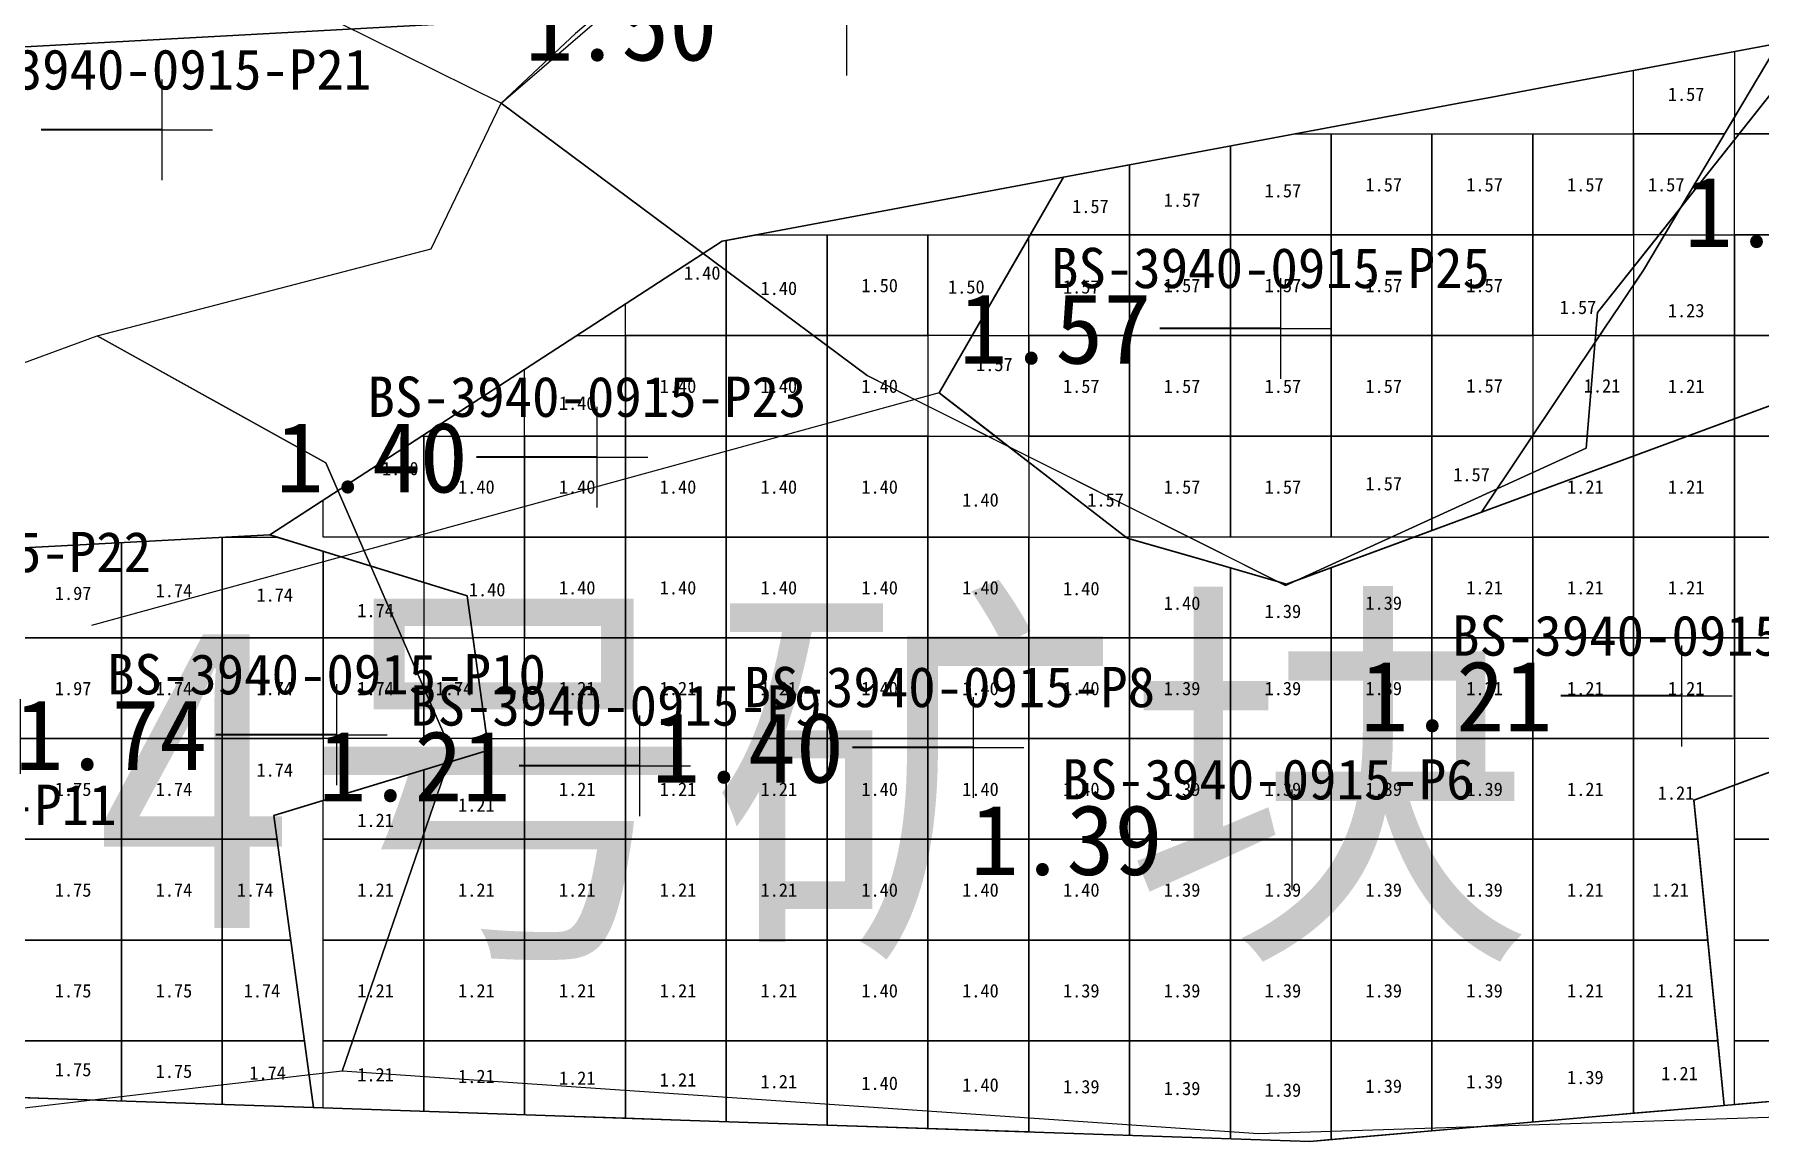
# Model space of a CAD drawing. Header units: metres. Extents: x 470000 to 470123, y 4349633 to 4349734.
# Drawn here: x 470027.06 to 470044.17, y 4349637.44 to 4349648.43 of the extents above; entities that cross this region are included whole.
import ezdxf

# ---------------------------------------------------------------- set-up
doc = ezdxf.new("R2010")
doc.units = ezdxf.units.M
for name, color, linetype in [('1.000-1.500', 5, 'Continuous'), ('1.500-3.000', 1, 'Continuous'), ('点', 7, 'Continuous'), ('爆区方格网', 7, 'Continuous'), ('综合图_历史矿块', 7, 'Continuous'), ('钻孔', 7, 'Continuous')]:
    doc.layers.add(name, color=color, linetype=linetype)
doc.styles.add('CN_TTF', font='simsunb.ttf')

msp = doc.modelspace()

# ---------------------------------------------------------------- linework, layer by layer
at = {"color": 7}
msp.add_line((470036.031, 4349644.87), (470027.624, 4349642.559), dxfattribs=at)
at = {"layer": '1.000-1.500', "color": 5, "lineweight": 30}
for points in [[(470047.13, 4349649.398), (470041.252, 4349649.079), (470040.729, 4349649.051), (470031.019, 4349648.524), (470029.629, 4349648.448), (470023.867, 4349648.136)], [(470044.76, 4349641.286), (470043.519, 4349640.828), (470043.819, 4349637.798), (470043.676, 4349637.785), (470042.736, 4349637.703), (470039.707, 4349637.439), (470036.978, 4349637.532), (470034.92, 4349637.602), (470034.136, 4349637.629), (470029.824, 4349637.776), (470029.431, 4349640.674), (470031.561, 4349641.322), (470031.398, 4349642.498), (470031.398, 4349642.498), (470031.349, 4349642.854), (470029.391, 4349643.461), (470033.878, 4349646.374), (470033.878, 4349646.374), (470037.266, 4349647.01), (470036.144, 4349645.066), (470036.031, 4349644.87), (470036.082, 4349644.831), (470037.896, 4349643.429), (470038.626, 4349643.218), (470038.695, 4349643.198), (470039.476, 4349642.971), (470040.635, 4349643.399), (470041.41, 4349643.685), (470042.626, 4349645.502), (470042.79, 4349645.747), (470043.018, 4349646.088), (470044.306, 4349648.251)]]:
    msp.add_lwpolyline(points, dxfattribs=at)
at = {"layer": '1.500-3.000', "color": 1, "lineweight": 30}
for points in [[(470044.958, 4349644.994), (470039.476, 4349642.971), (470039.476, 4349642.971), (470038.695, 4349643.198), (470037.896, 4349643.429), (470036.031, 4349644.87), (470037.266, 4349647.01), (470040.73, 4349647.659), (470041.17, 4349647.742), (470041.513, 4349647.806), (470042.246, 4349647.944), (470042.246, 4349647.944), (470053.489, 4349650.052)], [(470044.576, 4349637.864), (470043.819, 4349637.798), (470043.519, 4349640.828), (470044.76, 4349641.286)]]:
    msp.add_lwpolyline(points, dxfattribs=at)
msp.add_lwpolyline([(470015.19, 4349638.274), (470005.92, 4349639.91), (470016.308, 4349640.482), (470017.399, 4349640.542), (470023.195, 4349640.861), (470017.617, 4349642.837), (470023.694, 4349643.159), (470028.511, 4349643.414), (470029.391, 4349643.461), (470029.391, 4349643.461), (470031.349, 4349642.854), (470031.561, 4349641.322), (470029.431, 4349640.674), (470029.824, 4349637.776), (470028.846, 4349637.809), (470023.877, 4349637.978), (470017.404, 4349638.199), (470016.369, 4349638.234), (470015.19, 4349638.274)], close=True, dxfattribs=at)
at = {"layer": '点', "color": 138, "true_color": 0x004c4c}
for p, q in [((470035.116, 4349648.018), (470035.116, 4349649.018)), ((470028.325, 4349646.98), (470028.325, 4349647.98)), ((470027.825, 4349647.48), (470028.825, 4349647.48)), ((470039.421, 4349645.009), (470039.421, 4349646.009)), ((470038.921, 4349645.509), (470039.921, 4349645.509)), ((470032.641, 4349643.731), (470032.641, 4349644.731)), ((470032.141, 4349644.231), (470033.141, 4349644.231)), ((470043.399, 4349641.361), (470043.399, 4349642.361)), ((470030.057, 4349640.977), (470030.057, 4349641.977)), ((470036.372, 4349640.85), (470036.372, 4349641.85)), ((470042.899, 4349641.861), (470043.899, 4349641.861)), ((470033.064, 4349640.667), (470033.064, 4349641.667)), ((470029.557, 4349641.477), (470030.557, 4349641.477)), ((470035.872, 4349641.35), (470036.872, 4349641.35)), ((470032.564, 4349641.167), (470033.564, 4349641.167)), ((470039.532, 4349639.934), (470039.532, 4349640.934)), ((470039.032, 4349640.434), (470040.032, 4349640.434))]:
    msp.add_line(p, q, dxfattribs=at)
at = {"layer": '爆区方格网', "color": 5}
for points in [[(470044.92, 4349648.439), (470044.92, 4349647.439), (470043.92, 4349647.439), (470043.92, 4349647.603), (470044.306, 4349648.251), (470044.349, 4349648.338), (470044.888, 4349648.439), (470044.92, 4349648.439)], [(470043.92, 4349646.439), (470043.92, 4349647.439), (470044.92, 4349647.439), (470044.92, 4349646.439), (470043.92, 4349646.439)], [(470034.92, 4349646.439), (470034.92, 4349645.439), (470033.92, 4349645.439), (470033.92, 4349646.382), (470034.223, 4349646.439), (470034.92, 4349646.439)], [(470034.92, 4349645.439), (470034.92, 4349646.439), (470035.92, 4349646.439), (470035.92, 4349645.439), (470034.92, 4349645.439)], [(470035.92, 4349645.439), (470035.92, 4349646.439), (470036.92, 4349646.439), (470036.92, 4349646.41), (470036.36, 4349645.439), (470035.92, 4349645.439)], [(470043.92, 4349646.439), (470043.92, 4349645.439), (470042.92, 4349645.439), (470042.92, 4349645.942), (470043.018, 4349646.088), (470043.227, 4349646.439), (470043.92, 4349646.439)], [(470043.92, 4349645.439), (470043.92, 4349646.439), (470044.92, 4349646.439), (470044.92, 4349645.439), (470043.92, 4349645.439)], [(470033.92, 4349645.439), (470032.92, 4349645.439), (470032.92, 4349645.752), (470033.878, 4349646.374), (470033.878, 4349646.374), (470033.92, 4349646.382), (470033.92, 4349645.439)], [(470032.92, 4349645.439), (470032.92, 4349644.439), (470031.92, 4349644.439), (470031.92, 4349645.103), (470032.438, 4349645.439), (470032.92, 4349645.439)], [(470032.92, 4349644.439), (470032.92, 4349645.439), (470033.92, 4349645.439), (470033.92, 4349644.439), (470032.92, 4349644.439)], [(470033.92, 4349644.439), (470033.92, 4349645.439), (470034.92, 4349645.439), (470034.92, 4349644.439), (470033.92, 4349644.439)], [(470034.92, 4349644.439), (470034.92, 4349645.439), (470035.92, 4349645.439), (470035.92, 4349644.439), (470034.92, 4349644.439)], [(470042.92, 4349645.439), (470042.92, 4349644.439), (470041.92, 4349644.439), (470041.92, 4349644.447), (470042.584, 4349645.439), (470042.92, 4349645.439)], [(470042.92, 4349644.439), (470042.92, 4349645.439), (470043.92, 4349645.439), (470043.92, 4349644.439), (470042.92, 4349644.439)], [(470043.92, 4349644.439), (470043.92, 4349645.439), (470044.92, 4349645.439), (470044.92, 4349644.439), (470043.92, 4349644.439)], [(470030.92, 4349644.439), (470030.92, 4349643.439), (470029.92, 4349643.439), (470029.92, 4349643.804), (470030.898, 4349644.439), (470030.92, 4349644.439)], [(470030.92, 4349643.439), (470030.92, 4349644.439), (470031.92, 4349644.439), (470031.92, 4349643.439), (470030.92, 4349643.439)], [(470031.92, 4349643.439), (470031.92, 4349644.439), (470032.92, 4349644.439), (470032.92, 4349643.439), (470031.92, 4349643.439)], [(470032.92, 4349643.439), (470032.92, 4349644.439), (470033.92, 4349644.439), (470033.92, 4349643.439), (470032.92, 4349643.439)], [(470033.92, 4349643.439), (470033.92, 4349644.439), (470034.92, 4349644.439), (470034.92, 4349643.439), (470033.92, 4349643.439)], [(470034.92, 4349643.439), (470034.92, 4349644.439), (470035.92, 4349644.439), (470035.92, 4349643.439), (470034.92, 4349643.439)], [(470036.92, 4349643.439), (470035.92, 4349643.439), (470035.92, 4349644.439), (470036.589, 4349644.439), (470036.92, 4349644.183), (470036.92, 4349643.439)], [(470041.92, 4349643.439), (470041.92, 4349644.439), (470042.92, 4349644.439), (470042.92, 4349643.439), (470041.92, 4349643.439)], [(470042.92, 4349643.439), (470042.92, 4349644.439), (470043.92, 4349644.439), (470043.92, 4349643.439), (470042.92, 4349643.439)], [(470043.92, 4349643.439), (470043.92, 4349644.439), (470044.92, 4349644.439), (470044.92, 4349643.439), (470043.92, 4349643.439)], [(470030.92, 4349643.439), (470031.92, 4349643.439), (470031.92, 4349642.439), (470031.406, 4349642.439), (470031.398, 4349642.498), (470031.349, 4349642.854), (470030.92, 4349642.987), (470030.92, 4349643.439)], [(470031.92, 4349642.439), (470031.92, 4349643.439), (470032.92, 4349643.439), (470032.92, 4349642.439), (470031.92, 4349642.439)], [(470032.92, 4349642.439), (470032.92, 4349643.439), (470033.92, 4349643.439), (470033.92, 4349642.439), (470032.92, 4349642.439)], [(470033.92, 4349642.439), (470033.92, 4349643.439), (470034.92, 4349643.439), (470034.92, 4349642.439), (470033.92, 4349642.439)], [(470034.92, 4349642.439), (470034.92, 4349643.439), (470035.92, 4349643.439), (470035.92, 4349642.439), (470034.92, 4349642.439)], [(470035.92, 4349642.439), (470035.92, 4349643.439), (470036.92, 4349643.439), (470036.92, 4349642.439), (470035.92, 4349642.439)], [(470037.92, 4349642.439), (470036.92, 4349642.439), (470036.92, 4349643.439), (470037.884, 4349643.439), (470037.896, 4349643.429), (470037.92, 4349643.423), (470037.92, 4349642.439)], [(470038.92, 4349642.439), (470037.92, 4349642.439), (470037.92, 4349643.423), (470038.626, 4349643.218), (470038.695, 4349643.198), (470038.92, 4349643.133), (470038.92, 4349642.439)], [(470040.92, 4349643.439), (470040.92, 4349642.439), (470039.92, 4349642.439), (470039.92, 4349643.135), (470040.635, 4349643.399), (470040.744, 4349643.439), (470040.92, 4349643.439)], [(470040.92, 4349642.439), (470040.92, 4349643.439), (470041.92, 4349643.439), (470041.92, 4349642.439), (470040.92, 4349642.439)], [(470041.92, 4349642.439), (470041.92, 4349643.439), (470042.92, 4349643.439), (470042.92, 4349642.439), (470041.92, 4349642.439)], [(470042.92, 4349642.439), (470042.92, 4349643.439), (470043.92, 4349643.439), (470043.92, 4349642.439), (470042.92, 4349642.439)], [(470043.92, 4349642.439), (470043.92, 4349643.439), (470044.92, 4349643.439), (470044.92, 4349642.439), (470043.92, 4349642.439)], [(470039.92, 4349642.439), (470038.92, 4349642.439), (470038.92, 4349643.133), (470039.476, 4349642.971), (470039.92, 4349643.135), (470039.92, 4349642.439)], [(470031.92, 4349641.439), (470031.92, 4349642.439), (470032.92, 4349642.439), (470032.92, 4349641.439), (470031.92, 4349641.439)], [(470032.92, 4349641.439), (470032.92, 4349642.439), (470033.92, 4349642.439), (470033.92, 4349641.439), (470032.92, 4349641.439)], [(470033.92, 4349641.439), (470033.92, 4349642.439), (470034.92, 4349642.439), (470034.92, 4349641.439), (470033.92, 4349641.439)], [(470034.92, 4349641.439), (470034.92, 4349642.439), (470035.92, 4349642.439), (470035.92, 4349641.439), (470034.92, 4349641.439)], [(470035.92, 4349641.439), (470035.92, 4349642.439), (470036.92, 4349642.439), (470036.92, 4349641.439), (470035.92, 4349641.439)], [(470036.92, 4349641.439), (470036.92, 4349642.439), (470037.92, 4349642.439), (470037.92, 4349641.439), (470036.92, 4349641.439)], [(470037.92, 4349641.439), (470037.92, 4349642.439), (470038.92, 4349642.439), (470038.92, 4349641.439), (470037.92, 4349641.439)], [(470038.92, 4349641.439), (470038.92, 4349642.439), (470039.92, 4349642.439), (470039.92, 4349641.439), (470038.92, 4349641.439)], [(470039.92, 4349641.439), (470039.92, 4349642.439), (470040.92, 4349642.439), (470040.92, 4349641.439), (470039.92, 4349641.439)], [(470040.92, 4349641.439), (470040.92, 4349642.439), (470041.92, 4349642.439), (470041.92, 4349641.439), (470040.92, 4349641.439)], [(470041.92, 4349641.439), (470041.92, 4349642.439), (470042.92, 4349642.439), (470042.92, 4349641.439), (470041.92, 4349641.439)], [(470042.92, 4349641.439), (470042.92, 4349642.439), (470043.92, 4349642.439), (470043.92, 4349641.439), (470042.92, 4349641.439)], [(470043.92, 4349641.439), (470043.92, 4349642.439), (470044.92, 4349642.439), (470044.92, 4349641.439), (470043.92, 4349641.439)], [(470031.92, 4349641.439), (470031.92, 4349640.439), (470030.92, 4349640.439), (470030.92, 4349641.127), (470031.561, 4349641.322), (470031.544, 4349641.439), (470031.92, 4349641.439)], [(470031.92, 4349640.439), (470031.92, 4349641.439), (470032.92, 4349641.439), (470032.92, 4349640.439), (470031.92, 4349640.439)], [(470032.92, 4349640.439), (470032.92, 4349641.439), (470033.92, 4349641.439), (470033.92, 4349640.439), (470032.92, 4349640.439)], [(470033.92, 4349640.439), (470033.92, 4349641.439), (470034.92, 4349641.439), (470034.92, 4349640.439), (470033.92, 4349640.439)], [(470034.92, 4349640.439), (470034.92, 4349641.439), (470035.92, 4349641.439), (470035.92, 4349640.439), (470034.92, 4349640.439)], [(470035.92, 4349640.439), (470035.92, 4349641.439), (470036.92, 4349641.439), (470036.92, 4349640.439), (470035.92, 4349640.439)], [(470036.92, 4349640.439), (470036.92, 4349641.439), (470037.92, 4349641.439), (470037.92, 4349640.439), (470036.92, 4349640.439)], [(470037.92, 4349640.439), (470037.92, 4349641.439), (470038.92, 4349641.439), (470038.92, 4349640.439), (470037.92, 4349640.439)], [(470038.92, 4349640.439), (470038.92, 4349641.439), (470039.92, 4349641.439), (470039.92, 4349640.439), (470038.92, 4349640.439)], [(470039.92, 4349640.439), (470039.92, 4349641.439), (470040.92, 4349641.439), (470040.92, 4349640.439), (470039.92, 4349640.439)], [(470040.92, 4349640.439), (470040.92, 4349641.439), (470041.92, 4349641.439), (470041.92, 4349640.439), (470040.92, 4349640.439)], [(470041.92, 4349640.439), (470041.92, 4349641.439), (470042.92, 4349641.439), (470042.92, 4349640.439), (470041.92, 4349640.439)], [(470042.92, 4349640.439), (470042.92, 4349641.439), (470043.92, 4349641.439), (470043.92, 4349640.976), (470043.519, 4349640.828), (470043.558, 4349640.439), (470042.92, 4349640.439)], [(470030.92, 4349640.439), (470029.92, 4349640.439), (470029.92, 4349640.823), (470030.92, 4349641.127), (470030.92, 4349640.439)], [(470029.92, 4349639.439), (470029.92, 4349640.439), (470030.92, 4349640.439), (470030.92, 4349639.439), (470029.92, 4349639.439)], [(470030.92, 4349639.439), (470030.92, 4349640.439), (470031.92, 4349640.439), (470031.92, 4349639.439), (470030.92, 4349639.439)], [(470031.92, 4349639.439), (470031.92, 4349640.439), (470032.92, 4349640.439), (470032.92, 4349639.439), (470031.92, 4349639.439)], [(470032.92, 4349639.439), (470032.92, 4349640.439), (470033.92, 4349640.439), (470033.92, 4349639.439), (470032.92, 4349639.439)], [(470033.92, 4349639.439), (470033.92, 4349640.439), (470034.92, 4349640.439), (470034.92, 4349639.439), (470033.92, 4349639.439)], [(470034.92, 4349639.439), (470034.92, 4349640.439), (470035.92, 4349640.439), (470035.92, 4349639.439), (470034.92, 4349639.439)], [(470035.92, 4349639.439), (470035.92, 4349640.439), (470036.92, 4349640.439), (470036.92, 4349639.439), (470035.92, 4349639.439)], [(470036.92, 4349639.439), (470036.92, 4349640.439), (470037.92, 4349640.439), (470037.92, 4349639.439), (470036.92, 4349639.439)], [(470037.92, 4349639.439), (470037.92, 4349640.439), (470038.92, 4349640.439), (470038.92, 4349639.439), (470037.92, 4349639.439)], [(470038.92, 4349639.439), (470038.92, 4349640.439), (470039.92, 4349640.439), (470039.92, 4349639.439), (470038.92, 4349639.439)], [(470039.92, 4349639.439), (470039.92, 4349640.439), (470040.92, 4349640.439), (470040.92, 4349639.439), (470039.92, 4349639.439)], [(470040.92, 4349639.439), (470040.92, 4349640.439), (470041.92, 4349640.439), (470041.92, 4349639.439), (470040.92, 4349639.439)], [(470041.92, 4349639.439), (470041.92, 4349640.439), (470042.92, 4349640.439), (470042.92, 4349639.439), (470041.92, 4349639.439)], [(470042.92, 4349639.439), (470042.92, 4349640.439), (470043.558, 4349640.439), (470043.657, 4349639.439), (470042.92, 4349639.439)], [(470029.92, 4349638.439), (470029.92, 4349639.439), (470030.92, 4349639.439), (470030.92, 4349638.439), (470029.92, 4349638.439)], [(470030.92, 4349638.439), (470030.92, 4349639.439), (470031.92, 4349639.439), (470031.92, 4349638.439), (470030.92, 4349638.439)], [(470031.92, 4349638.439), (470031.92, 4349639.439), (470032.92, 4349639.439), (470032.92, 4349638.439), (470031.92, 4349638.439)], [(470032.92, 4349638.439), (470032.92, 4349639.439), (470033.92, 4349639.439), (470033.92, 4349638.439), (470032.92, 4349638.439)], [(470033.92, 4349638.439), (470033.92, 4349639.439), (470034.92, 4349639.439), (470034.92, 4349638.439), (470033.92, 4349638.439)], [(470034.92, 4349638.439), (470034.92, 4349639.439), (470035.92, 4349639.439), (470035.92, 4349638.439), (470034.92, 4349638.439)], [(470035.92, 4349638.439), (470035.92, 4349639.439), (470036.92, 4349639.439), (470036.92, 4349638.439), (470035.92, 4349638.439)], [(470036.92, 4349638.439), (470036.92, 4349639.439), (470037.92, 4349639.439), (470037.92, 4349638.439), (470036.92, 4349638.439)], [(470037.92, 4349638.439), (470037.92, 4349639.439), (470038.92, 4349639.439), (470038.92, 4349638.439), (470037.92, 4349638.439)], [(470038.92, 4349638.439), (470038.92, 4349639.439), (470039.92, 4349639.439), (470039.92, 4349638.439), (470038.92, 4349638.439)], [(470039.92, 4349638.439), (470039.92, 4349639.439), (470040.92, 4349639.439), (470040.92, 4349638.439), (470039.92, 4349638.439)], [(470040.92, 4349638.439), (470040.92, 4349639.439), (470041.92, 4349639.439), (470041.92, 4349638.439), (470040.92, 4349638.439)], [(470041.92, 4349638.439), (470041.92, 4349639.439), (470042.92, 4349639.439), (470042.92, 4349638.439), (470041.92, 4349638.439)], [(470042.92, 4349638.439), (470042.92, 4349639.439), (470043.657, 4349639.439), (470043.756, 4349638.439), (470042.92, 4349638.439)], [(470029.92, 4349638.439), (470030.92, 4349638.439), (470030.92, 4349637.738), (470029.92, 4349637.772), (470029.92, 4349638.439)], [(470030.92, 4349638.439), (470031.92, 4349638.439), (470031.92, 4349637.704), (470030.92, 4349637.738), (470030.92, 4349638.439)], [(470031.92, 4349638.439), (470032.92, 4349638.439), (470032.92, 4349637.67), (470031.92, 4349637.704), (470031.92, 4349638.439)], [(470032.92, 4349638.439), (470033.92, 4349638.439), (470033.92, 4349637.636), (470032.92, 4349637.67), (470032.92, 4349638.439)], [(470033.92, 4349638.439), (470034.92, 4349638.439), (470034.92, 4349637.602), (470034.136, 4349637.629), (470033.92, 4349637.636), (470033.92, 4349638.439)], [(470034.92, 4349638.439), (470035.92, 4349638.439), (470035.92, 4349637.568), (470034.92, 4349637.602), (470034.92, 4349637.602), (470034.92, 4349638.439)], [(470035.92, 4349638.439), (470036.92, 4349638.439), (470036.92, 4349637.534), (470035.92, 4349637.568), (470035.92, 4349638.439)], [(470036.92, 4349638.439), (470037.92, 4349638.439), (470037.92, 4349637.5), (470036.978, 4349637.532), (470036.92, 4349637.534), (470036.92, 4349638.439)], [(470037.92, 4349638.439), (470038.92, 4349638.439), (470038.92, 4349637.466), (470037.92, 4349637.5), (470037.92, 4349638.439)], [(470038.92, 4349638.439), (470039.92, 4349638.439), (470039.92, 4349637.458), (470039.707, 4349637.439), (470038.92, 4349637.466), (470038.92, 4349638.439)], [(470039.92, 4349638.439), (470040.92, 4349638.439), (470040.92, 4349637.545), (470039.92, 4349637.458), (470039.92, 4349638.439)], [(470040.92, 4349638.439), (470041.92, 4349638.439), (470041.92, 4349637.632), (470040.92, 4349637.545), (470040.92, 4349638.439)], [(470041.92, 4349638.439), (470042.92, 4349638.439), (470042.92, 4349637.719), (470042.736, 4349637.703), (470041.92, 4349637.632), (470041.92, 4349638.439)], [(470042.92, 4349638.439), (470043.756, 4349638.439), (470043.819, 4349637.798), (470043.676, 4349637.785), (470042.92, 4349637.719), (470042.92, 4349638.439)]]:
    msp.add_lwpolyline(points, close=True, dxfattribs=at)
at = {"layer": '爆区方格网', "color": 1}
for points in [[(470043.92, 4349647.603), (470043.823, 4349647.439), (470042.92, 4349647.439), (470042.92, 4349648.07), (470043.92, 4349648.258), (470043.92, 4349647.603)], [(470038.92, 4349646.439), (470037.92, 4349646.439), (470037.92, 4349647.132), (470038.92, 4349647.32), (470038.92, 4349646.439)], [(470039.92, 4349647.439), (470039.92, 4349646.439), (470038.92, 4349646.439), (470038.92, 4349647.32), (470039.556, 4349647.439), (470039.92, 4349647.439)], [(470039.92, 4349646.439), (470039.92, 4349647.439), (470040.92, 4349647.439), (470040.92, 4349646.439), (470039.92, 4349646.439)], [(470040.92, 4349646.439), (470040.92, 4349647.439), (470041.92, 4349647.439), (470041.92, 4349646.439), (470040.92, 4349646.439)], [(470041.92, 4349646.439), (470041.92, 4349647.439), (470042.92, 4349647.439), (470042.92, 4349646.439), (470041.92, 4349646.439)], [(470042.92, 4349646.439), (470042.92, 4349647.439), (470043.823, 4349647.439), (470043.227, 4349646.439), (470042.92, 4349646.439)], [(470037.92, 4349646.439), (470036.937, 4349646.439), (470037.266, 4349647.01), (470037.92, 4349647.132), (470037.92, 4349646.439)], [(470037.92, 4349646.439), (470037.92, 4349645.439), (470036.92, 4349645.439), (470036.92, 4349646.41), (470036.937, 4349646.439), (470037.92, 4349646.439)], [(470037.92, 4349645.439), (470037.92, 4349646.439), (470038.92, 4349646.439), (470038.92, 4349645.439), (470037.92, 4349645.439)], [(470038.92, 4349645.439), (470038.92, 4349646.439), (470039.92, 4349646.439), (470039.92, 4349645.439), (470038.92, 4349645.439)], [(470039.92, 4349645.439), (470039.92, 4349646.439), (470040.92, 4349646.439), (470040.92, 4349645.439), (470039.92, 4349645.439)], [(470040.92, 4349645.439), (470040.92, 4349646.439), (470041.92, 4349646.439), (470041.92, 4349645.439), (470040.92, 4349645.439)], [(470041.92, 4349645.439), (470041.92, 4349646.439), (470042.92, 4349646.439), (470042.92, 4349645.942), (470042.626, 4349645.502), (470042.584, 4349645.439), (470041.92, 4349645.439)], [(470036.92, 4349645.439), (470036.92, 4349644.439), (470036.589, 4349644.439), (470036.031, 4349644.87), (470036.36, 4349645.439), (470036.92, 4349645.439)], [(470036.92, 4349644.439), (470036.92, 4349645.439), (470037.92, 4349645.439), (470037.92, 4349644.439), (470036.92, 4349644.439)], [(470037.92, 4349644.439), (470037.92, 4349645.439), (470038.92, 4349645.439), (470038.92, 4349644.439), (470037.92, 4349644.439)], [(470038.92, 4349644.439), (470038.92, 4349645.439), (470039.92, 4349645.439), (470039.92, 4349644.439), (470038.92, 4349644.439)], [(470039.92, 4349644.439), (470039.92, 4349645.439), (470040.92, 4349645.439), (470040.92, 4349644.439), (470039.92, 4349644.439)], [(470040.92, 4349644.439), (470040.92, 4349645.439), (470041.92, 4349645.439), (470041.92, 4349644.447), (470041.915, 4349644.439), (470040.92, 4349644.439)], [(470036.92, 4349644.439), (470037.92, 4349644.439), (470037.92, 4349643.439), (470037.884, 4349643.439), (470036.92, 4349644.183), (470036.92, 4349644.439)], [(470037.92, 4349643.439), (470037.92, 4349644.439), (470038.92, 4349644.439), (470038.92, 4349643.439), (470037.92, 4349643.439)], [(470038.92, 4349643.439), (470038.92, 4349644.439), (470039.92, 4349644.439), (470039.92, 4349643.439), (470038.92, 4349643.439)], [(470039.92, 4349643.439), (470039.92, 4349644.439), (470040.92, 4349644.439), (470040.92, 4349643.504), (470040.744, 4349643.439), (470039.92, 4349643.439)], [(470040.92, 4349644.439), (470041.915, 4349644.439), (470041.41, 4349643.685), (470040.92, 4349643.504), (470040.92, 4349644.439)], [(470027.92, 4349642.439), (470026.92, 4349642.439), (470026.92, 4349643.33), (470027.92, 4349643.383), (470027.92, 4349642.439)], [(470028.92, 4349642.439), (470027.92, 4349642.439), (470027.92, 4349643.383), (470028.511, 4349643.414), (470028.92, 4349643.436), (470028.92, 4349642.439)], [(470029.92, 4349642.439), (470028.92, 4349642.439), (470028.92, 4349643.436), (470028.988, 4349643.439), (470029.46, 4349643.439), (470029.92, 4349643.297), (470029.92, 4349642.439)], [(470030.92, 4349642.439), (470029.92, 4349642.439), (470029.92, 4349643.297), (470030.92, 4349642.987), (470030.92, 4349642.439)], [(470026.92, 4349641.439), (470026.92, 4349642.439), (470027.92, 4349642.439), (470027.92, 4349641.439), (470026.92, 4349641.439)], [(470027.92, 4349641.439), (470027.92, 4349642.439), (470028.92, 4349642.439), (470028.92, 4349641.439), (470027.92, 4349641.439)], [(470028.92, 4349641.439), (470028.92, 4349642.439), (470029.92, 4349642.439), (470029.92, 4349641.439), (470028.92, 4349641.439)], [(470029.92, 4349641.439), (470029.92, 4349642.439), (470030.92, 4349642.439), (470030.92, 4349641.439), (470029.92, 4349641.439)], [(470030.92, 4349641.439), (470030.92, 4349642.439), (470031.406, 4349642.439), (470031.544, 4349641.439), (470030.92, 4349641.439)], [(470026.92, 4349640.439), (470026.92, 4349641.439), (470027.92, 4349641.439), (470027.92, 4349640.439), (470026.92, 4349640.439)], [(470027.92, 4349640.439), (470027.92, 4349641.439), (470028.92, 4349641.439), (470028.92, 4349640.439), (470027.92, 4349640.439)], [(470028.92, 4349640.439), (470028.92, 4349641.439), (470029.92, 4349641.439), (470029.92, 4349640.823), (470029.431, 4349640.674), (470029.463, 4349640.439), (470028.92, 4349640.439)], [(470044.92, 4349640.439), (470043.92, 4349640.439), (470043.92, 4349640.976), (470044.92, 4349641.345), (470044.92, 4349640.439)], [(470026.92, 4349639.439), (470026.92, 4349640.439), (470027.92, 4349640.439), (470027.92, 4349639.439), (470026.92, 4349639.439)], [(470027.92, 4349639.439), (470027.92, 4349640.439), (470028.92, 4349640.439), (470028.92, 4349639.439), (470027.92, 4349639.439)], [(470028.92, 4349639.439), (470028.92, 4349640.439), (470029.463, 4349640.439), (470029.599, 4349639.439), (470028.92, 4349639.439)], [(470043.92, 4349639.439), (470043.92, 4349640.439), (470044.92, 4349640.439), (470044.92, 4349639.439), (470043.92, 4349639.439)], [(470026.92, 4349638.439), (470026.92, 4349639.439), (470027.92, 4349639.439), (470027.92, 4349638.439), (470026.92, 4349638.439)], [(470027.92, 4349638.439), (470027.92, 4349639.439), (470028.92, 4349639.439), (470028.92, 4349638.439), (470027.92, 4349638.439)], [(470028.92, 4349638.439), (470028.92, 4349639.439), (470029.599, 4349639.439), (470029.734, 4349638.439), (470028.92, 4349638.439)], [(470043.92, 4349638.439), (470043.92, 4349639.439), (470044.92, 4349639.439), (470044.92, 4349638.439), (470043.92, 4349638.439)], [(470026.92, 4349638.439), (470027.92, 4349638.439), (470027.92, 4349637.841), (470026.92, 4349637.875), (470026.92, 4349638.439)], [(470027.92, 4349638.439), (470028.92, 4349638.439), (470028.92, 4349637.807), (470028.846, 4349637.809), (470027.92, 4349637.841), (470027.92, 4349638.439)], [(470028.92, 4349638.439), (470029.734, 4349638.439), (470029.824, 4349637.776), (470028.92, 4349637.807), (470028.92, 4349638.439)], [(470043.92, 4349638.439), (470044.92, 4349638.439), (470044.92, 4349637.894), (470043.92, 4349637.807), (470043.92, 4349638.439)]]:
    msp.add_lwpolyline(points, close=True, dxfattribs=at)
at = {"layer": '综合图_历史矿块', "color": 9}
for points in [[(470000.618, 4349644.028), (470003.474, 4349646.45), (470006.69, 4349647.902), (470017.277, 4349652.328), (470025.068, 4349654.87), (470031.336, 4349656.433), (470040.661, 4349658.519), (470041.308, 4349654.163), (470042.09, 4349652.708), (470035.13, 4349650.711), (470032.425, 4349648.437), (470031.686, 4349647.744), (470028.158, 4349649.496), (470024.15, 4349646.879), (470026.249, 4349644.911), (470023.219, 4349642.756), (470021.897, 4349640.896), (470020.866, 4349638.2), (470011.725, 4349638.697), (470006.746, 4349640.564), (470003.426, 4349640.811), (470000.618, 4349644.028)], [(470045.096, 4349650.012), (470044.736, 4349648.414), (470043.047, 4349646.28), (470042.562, 4349645.668), (470042.451, 4349644.322), (470039.466, 4349642.957), (470035.741, 4349644.828), (470035.317, 4349645.041), (470031.686, 4349647.744), (470035.13, 4349650.711), (470038.1, 4349651.563), (470042.09, 4349652.708), (470045.096, 4349650.012)], [(470028.923, 4349644.745), (470029.949, 4349644.176), (470031.197, 4349641.303), (470030.11, 4349638.139), (470028.793, 4349637.985), (470025.85, 4349637.642), (470023.853, 4349637.865), (470020.866, 4349638.2), (470021.897, 4349640.896), (470023.219, 4349642.756), (470023.722, 4349643.113), (470026.249, 4349644.911), (470027.679, 4349645.435), (470028.923, 4349644.745)]]:
    msp.add_lwpolyline(points, close=True, dxfattribs=at)
msp.add_lwpolyline([(470044.567, 4349637.688), (470039.199, 4349637.514), (470030.11, 4349638.139), (470031.197, 4349641.303), (470029.949, 4349644.176), (470027.679, 4349645.435), (470027.679, 4349645.435), (470030.993, 4349646.298), (470031.686, 4349647.744), (470035.317, 4349645.041), (470039.466, 4349642.957), (470042.451, 4349644.322), (470042.562, 4349645.668), (470044.736, 4349648.414)], dxfattribs=at)
at = {"layer": '钻孔', "color": 8, "lineweight": 35}
msp.add_line((470028.325, 4349647.48), (470027.125, 4349647.48), dxfattribs=at)
at = {"layer": '钻孔', "color": 1, "lineweight": 35}
for p, q in [((470039.421, 4349645.509), (470038.221, 4349645.509)), ((470030.057, 4349641.477), (470028.857, 4349641.477))]:
    msp.add_line(p, q, dxfattribs=at)
at = {"layer": '钻孔', "color": 5, "lineweight": 35}
for p, q in [((470032.641, 4349644.231), (470031.441, 4349644.231)), ((470043.399, 4349641.861), (470042.199, 4349641.861)), ((470036.372, 4349641.35), (470035.172, 4349641.35)), ((470033.064, 4349641.167), (470031.864, 4349641.167)), ((470039.532, 4349640.434), (470038.332, 4349640.434))]:
    msp.add_line(p, q, dxfattribs=at)

# ---------------------------------------------------------------- texts
at = {"color": 1, "style": 'CN_TTF'}
for s, p in [('1.57', (470043.26, 4349647.767)), ('1.57', (470039.26, 4349646.81)), ('1.57', (470040.26, 4349646.869)), ('1.57', (470041.26, 4349646.869)), ('1.57', (470042.26, 4349646.869)), ('1.57', (470043.062, 4349646.869)), ('1.57', (470037.351, 4349646.654)), ('1.57', (470038.26, 4349646.716)), ('1.57', (470037.26, 4349645.855)), ('1.57', (470038.26, 4349645.869)), ('1.57', (470039.26, 4349645.869)), ('1.57', (470040.26, 4349645.869)), ('1.57', (470041.26, 4349645.869)), ('1.57', (470042.187, 4349645.652)), ('1.57', (470036.398, 4349645.085)), ('1.57', (470037.26, 4349644.869)), ('1.57', (470038.26, 4349644.869)), ('1.57', (470039.26, 4349644.869)), ('1.57', (470040.26, 4349644.869)), ('1.57', (470041.26, 4349644.873)), ('1.57', (470040.26, 4349643.902)), ('1.57', (470041.131, 4349643.992)), ('1.57', (470037.501, 4349643.741)), ('1.57', (470038.26, 4349643.869)), ('1.57', (470039.26, 4349643.869)), ('1.97', (470027.26, 4349642.814)), ('1.74', (470028.26, 4349642.841)), ('1.74', (470029.26, 4349642.798)), ('1.74', (470030.26, 4349642.643)), ('1.97', (470027.26, 4349641.869)), ('1.74', (470028.26, 4349641.869)), ('1.74', (470029.26, 4349641.869)), ('1.74', (470030.26, 4349641.869)), ('1.74', (470031.038, 4349641.869)), ('1.74', (470029.26, 4349641.061)), ('1.75', (470027.26, 4349640.869)), ('1.74', (470028.26, 4349640.869)), ('1.75', (470027.26, 4349639.869)), ('1.74', (470028.26, 4349639.869)), ('1.74', (470029.065, 4349639.869)), ('1.75', (470027.26, 4349638.869)), ('1.75', (470028.26, 4349638.869)), ('1.74', (470029.133, 4349638.869)), ('1.75', (470027.26, 4349638.087)), ('1.75', (470028.26, 4349638.07)), ('1.74', (470029.189, 4349638.053))]:
    msp.add_text(s, height=0.1333, dxfattribs=at).set_placement(p)
at = {"color": 5, "style": 'CN_TTF'}
for s, p in [('1.40', (470033.5, 4349645.993)), ('1.40', (470034.26, 4349645.841)), ('1.50', (470035.26, 4349645.869)), ('1.50', (470036.12, 4349645.855)), ('1.23', (470043.26, 4349645.62)), ('1.40', (470033.26, 4349644.869)), ('1.40', (470034.26, 4349644.869)), ('1.40', (470035.26, 4349644.869)), ('1.21', (470042.426, 4349644.873)), ('1.21', (470043.26, 4349644.869)), ('1.40', (470032.26, 4349644.701)), ('1.40', (470030.505, 4349644.052)), ('1.40', (470031.26, 4349643.869)), ('1.40', (470032.26, 4349643.869)), ('1.40', (470033.26, 4349643.869)), ('1.40', (470034.26, 4349643.869)), ('1.40', (470035.26, 4349643.869)), ('1.40', (470036.26, 4349643.741)), ('1.21', (470042.26, 4349643.869)), ('1.21', (470043.26, 4349643.869)), ('1.40', (470032.26, 4349642.869)), ('1.40', (470033.26, 4349642.869)), ('1.40', (470034.26, 4349642.869)), ('1.40', (470035.26, 4349642.869)), ('1.40', (470036.26, 4349642.869)), ('1.21', (470041.26, 4349642.869)), ('1.21', (470042.26, 4349642.869)), ('1.21', (470043.26, 4349642.869)), ('1.40', (470031.367, 4349642.85)), ('1.40', (470037.26, 4349642.861)), ('1.40', (470038.26, 4349642.716)), ('1.39', (470040.26, 4349642.717)), ('1.39', (470039.26, 4349642.635)), ('1.21', (470032.26, 4349641.869)), ('1.21', (470033.26, 4349641.869)), ('1.21', (470034.26, 4349641.869)), ('1.40', (470035.26, 4349641.869)), ('1.40', (470036.26, 4349641.869)), ('1.40', (470037.26, 4349641.869)), ('1.39', (470038.26, 4349641.869)), ('1.39', (470039.26, 4349641.869)), ('1.39', (470040.26, 4349641.869)), ('1.21', (470041.26, 4349641.869)), ('1.21', (470042.26, 4349641.869)), ('1.21', (470043.26, 4349641.869)), ('1.21', (470032.26, 4349640.869)), ('1.21', (470033.26, 4349640.869)), ('1.21', (470034.26, 4349640.869)), ('1.40', (470035.26, 4349640.869)), ('1.40', (470036.26, 4349640.869)), ('1.40', (470037.26, 4349640.869)), ('1.39', (470038.26, 4349640.869)), ('1.39', (470039.26, 4349640.869)), ('1.39', (470040.26, 4349640.869)), ('1.39', (470041.26, 4349640.869)), ('1.21', (470042.26, 4349640.869)), ('1.21', (470043.16, 4349640.832)), ('1.21', (470031.26, 4349640.713)), ('1.21', (470030.26, 4349640.561)), ('1.21', (470030.26, 4349639.869)), ('1.21', (470031.26, 4349639.869)), ('1.21', (470032.26, 4349639.869)), ('1.21', (470033.26, 4349639.869)), ('1.21', (470034.26, 4349639.869)), ('1.40', (470035.26, 4349639.869)), ('1.40', (470036.26, 4349639.869)), ('1.40', (470037.26, 4349639.869)), ('1.39', (470038.26, 4349639.869)), ('1.39', (470039.26, 4349639.869)), ('1.39', (470040.26, 4349639.869)), ('1.39', (470041.26, 4349639.869)), ('1.21', (470042.26, 4349639.869)), ('1.21', (470043.104, 4349639.869)), ('1.21', (470030.26, 4349638.869)), ('1.21', (470031.26, 4349638.869)), ('1.21', (470032.26, 4349638.869)), ('1.21', (470033.26, 4349638.869)), ('1.21', (470034.26, 4349638.869)), ('1.40', (470035.26, 4349638.869)), ('1.40', (470036.26, 4349638.869)), ('1.39', (470037.26, 4349638.869)), ('1.39', (470038.26, 4349638.869)), ('1.39', (470039.26, 4349638.869)), ('1.39', (470040.26, 4349638.869)), ('1.39', (470041.26, 4349638.869)), ('1.21', (470042.26, 4349638.869)), ('1.21', (470043.153, 4349638.869)), ('1.21', (470030.26, 4349638.036)), ('1.21', (470031.26, 4349638.019)), ('1.21', (470032.26, 4349638.002)), ('1.21', (470033.26, 4349637.985)), ('1.21', (470034.26, 4349637.968)), ('1.40', (470035.26, 4349637.951)), ('1.40', (470036.26, 4349637.934)), ('1.39', (470037.26, 4349637.917)), ('1.39', (470040.26, 4349637.922)), ('1.39', (470041.26, 4349637.966)), ('1.39', (470042.26, 4349638.009)), ('1.21', (470043.194, 4349638.048)), ('1.39', (470038.26, 4349637.9)), ('1.39', (470039.26, 4349637.883))]:
    msp.add_text(s, height=0.1333, dxfattribs=at).set_placement(p)
at = {"insert": (470027.624, 4349642.559), "char_height": 3, "attachment_point": 1, "style": 'CN_TTF'}
msp.add_mtext('4号矿块', dxfattribs=at)
at = {"layer": '钻孔', "color": 5, "style": 'CN_TTF'}
for s, p in [('1.50', (470031.926, 4349648.168)), ('1.23', (470043.425, 4349646.317)), ('1.40', (470029.451, 4349643.881)), ('1.21', (470040.209, 4349641.511)), ('1.40', (470033.182, 4349641)), ('1.21', (470029.874, 4349640.817)), ('1.39', (470036.342, 4349640.084))]:
    msp.add_text(s, height=0.7, dxfattribs=at).set_placement(p)
at = {"layer": '钻孔', "color": 138, "true_color": 0x004c4c, "style": 'CN_TTF'}
for s, p in [('BS-3940-0915-P21', (470026.045, 4349647.88)), ('BS-3940-0915-P25', (470037.141, 4349645.909)), ('BS-3940-0915-P23', (470030.361, 4349644.631)), ('BS-3940-0915-P22', (470023.861, 4349643.09)), ('BS-3940-0915-P7', (470041.119, 4349642.261)), ('BS-3940-0915-P10', (470027.777, 4349641.877)), ('BS-3940-0915-P8', (470034.092, 4349641.75)), ('BS-3940-0915-P9', (470030.784, 4349641.567)), ('BS-3940-0915-P6', (470037.252, 4349640.834)), ('BS-3940-0915-P11', (470023.518, 4349640.581))]:
    msp.add_text(s, height=0.4, dxfattribs=at).set_placement(p)
at = {"layer": '钻孔', "color": 1, "style": 'CN_TTF'}
for s, p in [('1.57', (470036.231, 4349645.159)), ('1.74', (470026.867, 4349641.127))]:
    msp.add_text(s, height=0.7, dxfattribs=at).set_placement(p)

doc.saveas('drawing.dxf')
